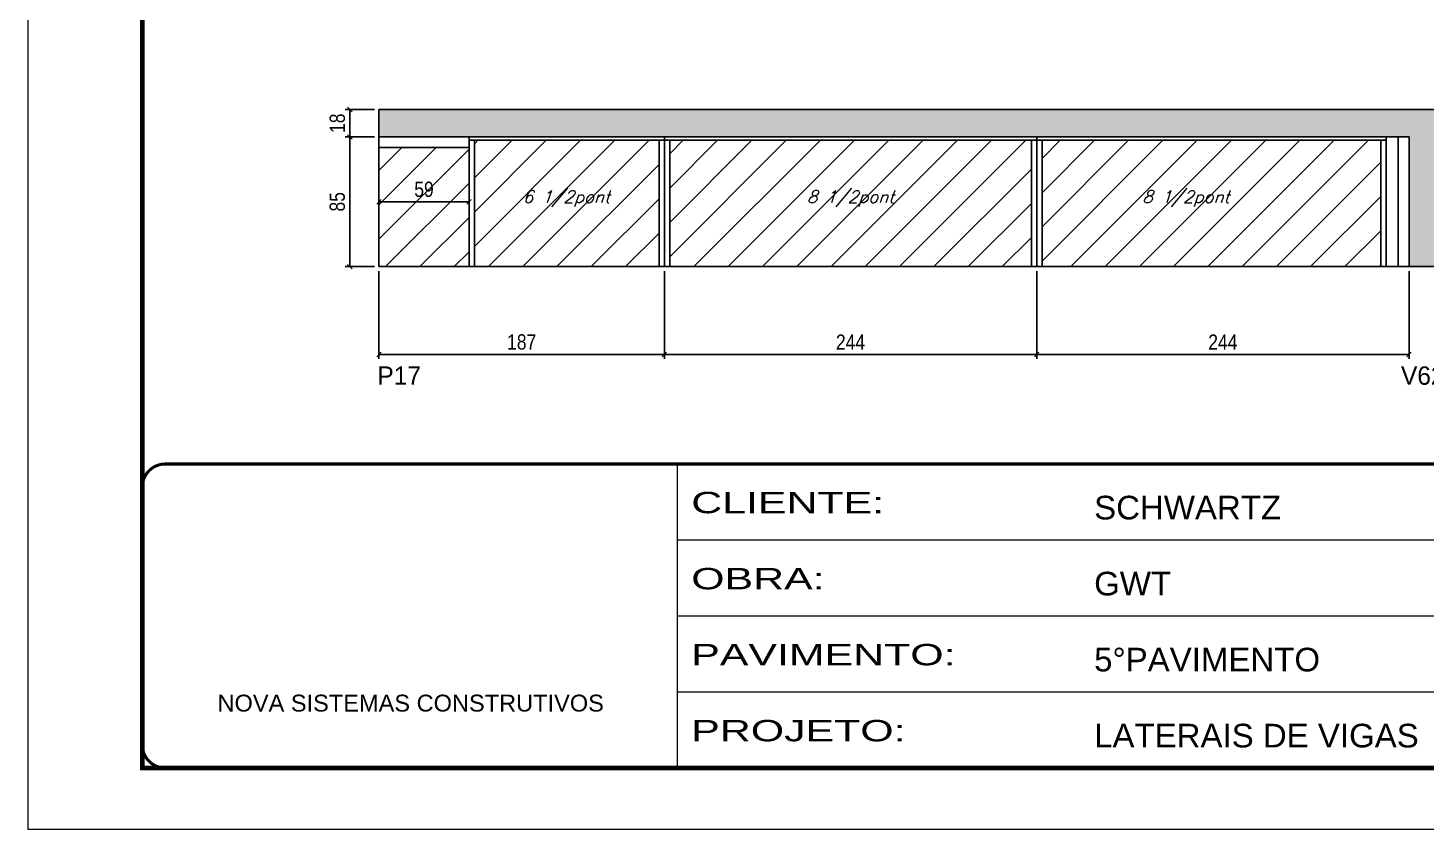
# Model space of a CAD drawing. Extents: x 13154 to 22413, y 1253 to 30260.
# Drawn here: x 17923 to 18839, y 26522 to 27047 of the extents above; entities that cross this region are included whole.
import ezdxf

# ---------------------------------------------------------------- set-up
doc = ezdxf.new("R2010")
doc.units = 0
doc.linetypes.add('CONTINUO', pattern=[0])
doc.linetypes.add('DASHED', pattern=[0.75, 0.5, -0.25])
for name, color, linetype in [('5', 5, 'Continuous'), ('COTA', 241, 'Continuous'), ('Painéis', 200, 'Continuous'), ('SARR_2.2x7', 40, 'Continuous'), ('SARR_3.5x7', 81, 'Continuous'), ('texto', 7, 'Continuous')]:
    doc.layers.add(name, color=color, linetype=linetype)
for name, color, linetype, lineweight in [('Folhas', 255, 'Continuous', 9), ('Hachura', 251, 'Continuous', 9), ('SARRAFO DE PRESSAO', 251, 'DASHED', 9)]:
    doc.layers.add(name, color=color, linetype=linetype, lineweight=lineweight)
doc.styles.add('ARIAL', font='arial.ttf')
doc.styles.add('COTA TECNICA', font='techl___.ttf', dxfattribs={"height": 10})
doc.styles.add('Romans', font='romans.shx')
doc.styles.add('ROMAS860', font='ROMAS860.SHX')
doc.styles.add('Tecnologia', font='')
doc.styles.get('Tecnologia').set_extended_font_data('Forgotten Futurist')
doc.dimstyles.new('PAINEL', dxfattribs={"dimtxt": 10, "dimasz": 3, "dimexe": 3, "dimexo": 3, "dimgap": 3, "dimtad": 1, "dimdec": 1, "dimzin": 12, "dimdsep": 46, "dimtxsty": 'COTA TECNICA', "dimblk1": 'OBLIQUE', "dimblk2": 'OBLIQUE', "dimsah": 1, "dimcen": 0.9, "dimclrd": 4, "dimclre": 4, "dimclrt": 240, "dimadec": 1, "dimazin": 3, "dimtfac": 1, "dimtdec": 1, "dimtmove": 0, "dimatfit": 3, "dimfxl": 1, "dimtolj": 1, "dimtzin": 12, "dimarcsym": 0})

# ---------------------------------------------------------------- blocks, each defined once
blk = doc.blocks.new('9999999999')
at = {"color": 30, "linetype": 'CONTINUO'}
for p, q in [((98564.56, 34230.21), (98564.56, 34429.45)), ((98564.56, 34379.64), (99583.98, 34379.64)), ((98564.56, 34329.83), (99487.98, 34329.83)), ((98564.56, 34280.02), (99487.98, 34280.02))]:
    blk.add_line(p, q, dxfattribs=at)
at = {"color": 30, "linetype": 'CONTINUO', "const_width": 2}
blk.add_lwpolyline([(99583.98, 34230.21), (99583.98, 34414.45, 0.414214), (99568.98, 34429.45), (98228.98, 34429.45, 0.414214), (98213.98, 34414.45), (98213.98, 34245.21, 0.414214), (98228.98, 34230.21), (99583.98, 34230.21)], format="xyb", dxfattribs=at)
at = {"layer": 'Folhas'}
blk.add_lwpolyline([(98138.98, 34190.21), (99623.98, 34190.21), (99623.98, 35240.21), (98138.98, 35240.21)], close=True, dxfattribs=at)
at = {"layer": 'Folhas', "color": 30, "const_width": 3}
blk.add_lwpolyline([(98213.98, 34230.21), (99583.98, 34230.21), (99583.98, 35200.21), (98213.98, 35200.21)], close=True, dxfattribs=at)
at = {"color": 7, "linetype": 'Continuous', "ltscale": 5, "style": 'ARIAL'}
for s, height, p in [('SCHWARTZ', 15.483, (98837.68, 34393.13)), ('GWT', 15.483, (98837.68, 34343.32)), ('5°PAVIMENTO', 15.4829, (98837.68, 34293.51)), ('NOVA SISTEMAS CONSTRUTIVOS', 11.0592, (98263.19, 34267.21)), ('LATERAIS DE VIGAS', 15.4829, (98837.68, 34243.7))]:
    blk.add_text(s, height=height, dxfattribs=at).set_placement(p)
at = {"layer": 'Folhas', "color": 7, "style": 'Tecnologia', "width": 1.5}
for s, p in [('CLIENTE:', (98573.65, 34397.17)), ('OBRA:', (98573.65, 34347.31)), ('PAVIMENTO:', (98573.65, 34297.5)), ('PROJETO:', (98573.65, 34247.69))]:
    blk.add_text(s, height=14, dxfattribs=at).set_placement(p)
blk = doc.blocks.new('_Oblique')
at = {"color": 0, "linetype": 'ByBlock', "lineweight": -2}
blk.add_line((-0.5, -0.5), (0.5, 0.5), dxfattribs=at)
blk = doc.blocks.new('*D227')
at = {"layer": 'COTA', "color": 4, "lineweight": -2, "transparency": 16777216}
for p, q in [((18152.92, 26887.59), (18152.92, 26830.1)), ((18339.92, 26887.59), (18339.92, 26830.1)), ((18152.92, 26833.1), (18339.92, 26833.1))]:
    blk.add_line(p, q, dxfattribs=at)
at = {"layer": 'Defpoints', "color": 0, "transparency": 16777216}
for p in [(18152.92, 26890.59), (18339.92, 26890.59), (18339.92, 26833.1)]:
    blk.add_point(p, dxfattribs=at)
at = {"layer": 'COTA', "color": 4, "lineweight": -2, "transparency": 16777216, "xscale": 3, "yscale": 3, "zscale": 3, "rotation": 180}
blk.add_blockref('_Oblique', (18152.92, 26833.1), dxfattribs=at)
at = {"layer": 'COTA', "color": 4, "lineweight": -2, "transparency": 16777216, "xscale": 3, "yscale": 3, "zscale": 3}
blk.add_blockref('_Oblique', (18339.92, 26833.1), dxfattribs=at)
at = {"layer": 'COTA', "color": 240, "transparency": 16777216, "insert": (18246.42, 26841.19), "char_height": 10, "attachment_point": 5, "style": 'COTA TECNICA'}
blk.add_mtext('\\A1;187', dxfattribs=at)
blk = doc.blocks.new('*D228')
at = {"layer": 'COTA', "color": 4, "lineweight": -2, "transparency": 16777216}
for p, q in [((18339.92, 26887.59), (18339.92, 26830.1)), ((18583.92, 26887.59), (18583.92, 26830.1)), ((18339.92, 26833.1), (18583.92, 26833.1))]:
    blk.add_line(p, q, dxfattribs=at)
at = {"layer": 'Defpoints', "color": 0, "transparency": 16777216}
for p in [(18339.92, 26890.59), (18583.92, 26890.59), (18583.92, 26833.1)]:
    blk.add_point(p, dxfattribs=at)
at = {"layer": 'COTA', "color": 4, "lineweight": -2, "transparency": 16777216, "xscale": 3, "yscale": 3, "zscale": 3, "rotation": 180}
blk.add_blockref('_Oblique', (18339.92, 26833.1), dxfattribs=at)
at = {"layer": 'COTA', "color": 4, "lineweight": -2, "transparency": 16777216, "xscale": 3, "yscale": 3, "zscale": 3}
blk.add_blockref('_Oblique', (18583.92, 26833.1), dxfattribs=at)
at = {"layer": 'COTA', "color": 240, "transparency": 16777216, "insert": (18461.92, 26841.17), "char_height": 10, "attachment_point": 5, "style": 'COTA TECNICA'}
blk.add_mtext('\\A1;244', dxfattribs=at)
blk = doc.blocks.new('*D229')
at = {"layer": 'COTA', "color": 4, "lineweight": -2, "transparency": 16777216}
for p, q in [((18583.92, 26887.59), (18583.92, 26830.1)), ((18827.92, 26887.59), (18827.92, 26830.1)), ((18583.92, 26833.1), (18827.92, 26833.1))]:
    blk.add_line(p, q, dxfattribs=at)
at = {"layer": 'Defpoints', "color": 0, "transparency": 16777216}
for p in [(18583.92, 26890.59), (18827.92, 26890.59), (18827.92, 26833.1)]:
    blk.add_point(p, dxfattribs=at)
at = {"layer": 'COTA', "color": 4, "lineweight": -2, "transparency": 16777216, "xscale": 3, "yscale": 3, "zscale": 3, "rotation": 180}
blk.add_blockref('_Oblique', (18583.92, 26833.1), dxfattribs=at)
at = {"layer": 'COTA', "color": 4, "lineweight": -2, "transparency": 16777216, "xscale": 3, "yscale": 3, "zscale": 3}
blk.add_blockref('_Oblique', (18827.92, 26833.1), dxfattribs=at)
at = {"layer": 'COTA', "color": 240, "transparency": 16777216, "insert": (18705.92, 26841.17), "char_height": 10, "attachment_point": 5, "style": 'COTA TECNICA'}
blk.add_mtext('\\A1;244', dxfattribs=at)
blk = doc.blocks.new('*D230')
at = {"layer": 'COTA', "color": 4, "lineweight": -2, "transparency": 16777216}
blk.add_line((18152.92, 26933.09), (18211.92, 26933.09), dxfattribs=at)
at = {"layer": 'Defpoints', "color": 0, "transparency": 16777216}
for p in [(18152.92, 26933.09), (18211.92, 26933.09), (18211.92, 26933.09)]:
    blk.add_point(p, dxfattribs=at)
at = {"layer": 'COTA', "color": 4, "lineweight": -2, "transparency": 16777216, "xscale": 3, "yscale": 3, "zscale": 3, "rotation": 180}
blk.add_blockref('_Oblique', (18152.92, 26933.09), dxfattribs=at)
at = {"layer": 'COTA', "color": 4, "lineweight": -2, "transparency": 16777216, "xscale": 3, "yscale": 3, "zscale": 3}
blk.add_blockref('_Oblique', (18211.92, 26933.09), dxfattribs=at)
at = {"layer": 'COTA', "color": 240, "transparency": 16777216, "insert": (18182.42, 26941.23), "char_height": 10, "attachment_point": 5, "style": 'COTA TECNICA'}
blk.add_mtext('\\A1;59', dxfattribs=at)
blk = doc.blocks.new('*D236')
at = {"layer": 'COTA', "color": 4, "lineweight": -2, "transparency": 16777216}
for p, q in [((18149.92, 26975.59), (18130.75, 26975.59)), ((18133.75, 26975.59), (18133.75, 26890.59)), ((18149.92, 26890.59), (18130.75, 26890.59))]:
    blk.add_line(p, q, dxfattribs=at)
at = {"layer": 'Defpoints', "color": 0, "transparency": 16777216}
for p in [(18152.92, 26975.59), (18133.75, 26890.59), (18152.92, 26890.59)]:
    blk.add_point(p, dxfattribs=at)
at = {"layer": 'COTA', "color": 4, "lineweight": -2, "transparency": 16777216, "xscale": 3, "yscale": 3, "zscale": 3}
for p, rotation in [((18133.75, 26975.59), 90), ((18133.75, 26890.59), 270)]:
    blk.add_blockref('_Oblique', p, dxfattribs=dict(at, rotation=rotation))
at = {"layer": 'COTA', "color": 240, "transparency": 16777216, "insert": (18125.62, 26933.09), "char_height": 10, "attachment_point": 5, "rotation": 90, "style": 'COTA TECNICA'}
blk.add_mtext('\\A1;85', dxfattribs=at)
blk = doc.blocks.new('*D237')
at = {"layer": 'COTA', "color": 4, "lineweight": -2, "transparency": 16777216}
for p, q in [((18149.92, 26993.59), (18130.75, 26993.59)), ((18133.75, 26975.59), (18133.75, 26993.59)), ((18149.92, 26975.59), (18130.75, 26975.59))]:
    blk.add_line(p, q, dxfattribs=at)
at = {"layer": 'Defpoints', "color": 0, "transparency": 16777216}
for p in [(18133.75, 26993.59), (18152.92, 26993.59), (18152.92, 26975.59)]:
    blk.add_point(p, dxfattribs=at)
at = {"layer": 'COTA', "color": 4, "lineweight": -2, "transparency": 16777216, "xscale": 3, "yscale": 3, "zscale": 3}
for p, rotation in [((18133.75, 26993.59), 90), ((18133.75, 26975.59), 270)]:
    blk.add_blockref('_Oblique', p, dxfattribs=dict(at, rotation=rotation))
at = {"layer": 'COTA', "color": 240, "transparency": 16777216, "insert": (18125.65, 26984.59), "char_height": 10, "attachment_point": 5, "rotation": 90, "style": 'COTA TECNICA'}
blk.add_mtext('\\A1;18', dxfattribs=at)

msp = doc.modelspace()

# ---------------------------------------------------------------- hatches: boundary and pattern name
at = {"layer": 'COTA'}
h = msp.add_hatch(dxfattribs=at)
h.set_pattern_fill('AR-CONC', color=256, scale=0.03)
h.set_pattern_definition([(50, (60.0664, 7.038), (5.4655401, -0.47817257), [0.5715, -6.2865]), (355, (60.0664, 7.038), (-1.0573026, 5.7317054), [0.4572, -5.0292175]), (100.451445, (60.522, 6.998), (4.4082374, 5.25353256), [0.4857003, -5.3427073]), (46.1842, (60.0664, 8.562), (8.1323712, -1.2612698), [0.85725, -9.42975]), (96.635558, (60.744, 8.457), (7.122124, 7.4227837), [0.7285507, -8.0140682]), (351.18415, (60.066, 8.562), (7.122124, 7.4227837), [0.685799, -7.543792]), (21, (60.8284, 8.181), (4.54843174, -3.06795595), [0.5715, -6.2865]), (326, (60.8284, 8.181), (1.85406085, 5.525639), [0.4572, -5.0292]), (71.451445, (61.2074, 7.925), (6.4024926, 2.4576831), [0.4857003, -5.3426981]), (37.5, (60.0664, 7.0378), (0.0926581, 2.53665117), [0, -4.96824, 0, -5.1054, 0, -5.04825]), (7.5, (60.0664, 7.0378), (2.00458988, 3.00541724), [0, -2.91084, 0, -4.85394, 0, -1.92405]), (327.5, (58.367, 7.0378), (4.06771786, -0.17186232), [0, -1.905, 0, -5.9436, 0, -7.8867]), (317.5, (57.605, 7.0378), (4.44387544, 0.76279473), [0, -2.4765, 0, -3.94716, 0, -5.6007])])
h.paths.add_polyline_path([(18152.92, 26993.59), (18152.92, 26975.59), (18827.92, 26975.59), (18827.92, 26890.59), (18857.92, 26890.59), (18857.92, 26969.59), (19117.42, 26969.59), (19117.42, 26993.59)])
at = {"layer": 'Hachura', "linetype": 'ByBlock'}
h = msp.add_hatch(dxfattribs=at)
h.set_pattern_fill('ANSI31', color=256, scale=5)
h.paths.add_polyline_path([(18990.42, 27372.05), (18990.42, 27454.85), (18753.42, 27454.85), (18753.42, 27372.05)])
h.paths.add_polyline_path([(18997.42, 27372.05), (19115.92, 27372.05), (19115.92, 27454.85), (18997.42, 27454.85)])
h.paths.add_polyline_path([(19223.92, 27372.05), (19223.92, 27454.85), (19115.92, 27454.85), (19115.92, 27372.05)])
h.paths.add_polyline_path([(18619.92, 27137.55), (18619.92, 27221.35), (18397.92, 27221.35), (18397.92, 27137.55)])
h.paths.add_polyline_path([(18863.92, 27137.55), (18863.92, 27221.35), (18626.92, 27221.35), (18626.92, 27137.55)])
h.paths.add_polyline_path([(18580.42, 26973.39), (18343.42, 26973.39), (18343.42, 26890.59), (18580.42, 26890.59)])
h.paths.add_polyline_path([(18587.42, 26973.39), (18587.42, 26890.59), (18809.42, 26890.59), (18809.42, 26973.39)])
h.paths.add_polyline_path([(18876.42, 26967.39), (18876.42, 26890.59), (19012.42, 26890.59), (19012.42, 26910.59), (19015.92, 26910.59), (19015.92, 26967.39)])
h.paths.add_polyline_path([(19098.92, 26967.39), (19022.92, 26967.39), (19022.92, 26910.59), (19098.92, 26910.59)])
h = msp.add_hatch(dxfattribs=at)
h.set_pattern_fill('ANSI31', color=256, scale=5)
h.paths.add_polyline_path([(19018.2, 27221.35), (19004.92, 27221.35), (19004.92, 27137.55), (19018.2, 27137.55)])
h.paths.add_polyline_path([(19034.42, 27221.35), (19021.7, 27221.35), (19021.7, 27137.55), (19034.42, 27137.55)])
h.paths.add_polyline_path([(19120.92, 27137.55), (19120.92, 27150.55), (19091.92, 27150.55), (19091.92, 27157.55), (19091.92, 27216.55), (19037.92, 27216.55), (19037.92, 27137.55)])
h.paths.add_polyline_path([(18211.92, 26968.59), (18152.92, 26968.59), (18152.92, 26890.59), (18211.92, 26890.59)])
h.paths.add_polyline_path([(18336.42, 26890.59), (18336.42, 26973.39), (18215.42, 26973.39), (18215.42, 26890.59)])

# ---------------------------------------------------------------- linework, layer by layer
at = {"layer": 'COTA'}
for p, q in [((19117.42, 26993.59), (18152.92, 26993.59)), ((18152.92, 26993.59), (18152.92, 26975.59)), ((18827.92, 26890.59), (18857.92, 26890.59))]:
    msp.add_line(p, q, dxfattribs=at)
at = {"layer": 'Painéis', "linetype": 'Continuous'}
for p, q in [((18152.92, 26890.59), (18152.92, 26975.59)), ((18152.92, 26975.59), (18827.92, 26975.59)), ((18339.92, 26890.59), (18339.92, 26975.59)), ((18583.92, 26890.59), (18583.92, 26975.59)), ((18827.92, 26890.59), (18827.92, 26975.59)), ((18152.92, 26890.59), (18827.92, 26890.59))]:
    msp.add_line(p, q, dxfattribs=at)
at = {"layer": 'SARR_2.2x7', "linetype": 'Continuous'}
for p, q in [((18211.92, 26973.39), (18339.92, 26973.39)), ((18339.92, 26973.39), (18583.92, 26973.39)), ((18583.92, 26973.39), (18812.92, 26973.39)), ((18820.92, 26975.59), (18820.92, 26890.59)), ((18152.92, 26968.59), (18211.92, 26968.59))]:
    msp.add_line(p, q, dxfattribs=at)
at = {"layer": 'SARR_3.5x7'}
for p, q in [((18211.92, 26975.59), (18211.92, 26890.59)), ((18215.42, 26973.39), (18215.42, 26890.59)), ((18336.42, 26973.39), (18336.42, 26890.59)), ((18343.42, 26973.39), (18343.42, 26890.59)), ((18580.42, 26973.39), (18580.42, 26890.59)), ((18587.42, 26973.39), (18587.42, 26890.59)), ((18809.42, 26973.39), (18809.42, 26890.59)), ((18812.92, 26975.59), (18812.92, 26890.59))]:
    msp.add_line(p, q, dxfattribs=at)

# ---------------------------------------------------------------- block references
at = {"layer": 'SARRAFO DE PRESSAO', "color": 6, "linetype": 'ByBlock'}
msp.add_blockref('9999999999', (-80216.1, -7668.18), dxfattribs=at)

# ---------------------------------------------------------------- texts
at = {"layer": '5', "linetype": 'Continuous', "style": 'ROMAS860'}
for s, p in [('P17', (18151.88, 26813.2)), ('V622', (18822.66, 26813.2))]:
    msp.add_text(s, height=12, rotation=359.99996, dxfattribs=at).set_placement(p)
at = {"layer": 'texto', "color": 2, "char_height": 8, "attachment_point": 5, "style": 'Romans'}
for s, insert in [('{\\Q19;\\C256;6 1/2pont}', (18275.67, 26935.09)), ('{\\Q19;\\C256;8 1/2pont}', (18461.92, 26935.09)), ('{\\Q19;\\C256;8 1/2pont}', (18681.67, 26935.09))]:
    msp.add_mtext(s, dxfattribs=dict(at, insert=insert))

# ---------------------------------------------------------------- dimensions: what is measured, and where the dimension line sits
at = {"layer": 'COTA'}
for base, p2, picture, middle in [((18133.75, 26993.59), (18152.92, 26993.59), '*D237', (18125.65, 26984.59)), ((18133.75, 26890.59), (18152.92, 26890.59), '*D236', (18125.62, 26933.09))]:
    dim = msp.add_linear_dim(base=base, p1=(18152.92, 26975.59), p2=p2, angle=90, dimstyle='PAINEL', dxfattribs=at)
    dim.commit()
    dim.dimension.update_dxf_attribs({"geometry": picture, "text_midpoint": middle})
for base, p1, p2, picture, middle in [((18211.92, 26933.09), (18152.92, 26933.09), (18211.92, 26933.09), '*D230', (18182.42, 26941.23)), ((18339.92, 26833.1), (18152.92, 26890.59), (18339.92, 26890.59), '*D227', (18246.42, 26841.19))]:
    dim = msp.add_linear_dim(base=base, p1=p1, p2=p2, dimstyle='PAINEL', dxfattribs=at)
    dim.commit()
    dim.dimension.update_dxf_attribs({"geometry": picture, "text_midpoint": middle})
for base, p1, p2, picture, middle in [((18583.92, 26833.1), (18339.92, 26890.59), (18583.92, 26890.59), '*D228', (18461.92, 26841.17)), ((18827.92, 26833.1), (18583.92, 26890.59), (18827.92, 26890.59), '*D229', (18705.92, 26841.17))]:
    dim = msp.add_linear_dim(base=base, p1=p1, p2=p2, dimstyle='PAINEL', override={"dimtmove": 1}, dxfattribs=at)
    dim.commit()
    dim.dimension.update_dxf_attribs({"geometry": picture, "text_midpoint": middle})

doc.saveas('drawing.dxf')
